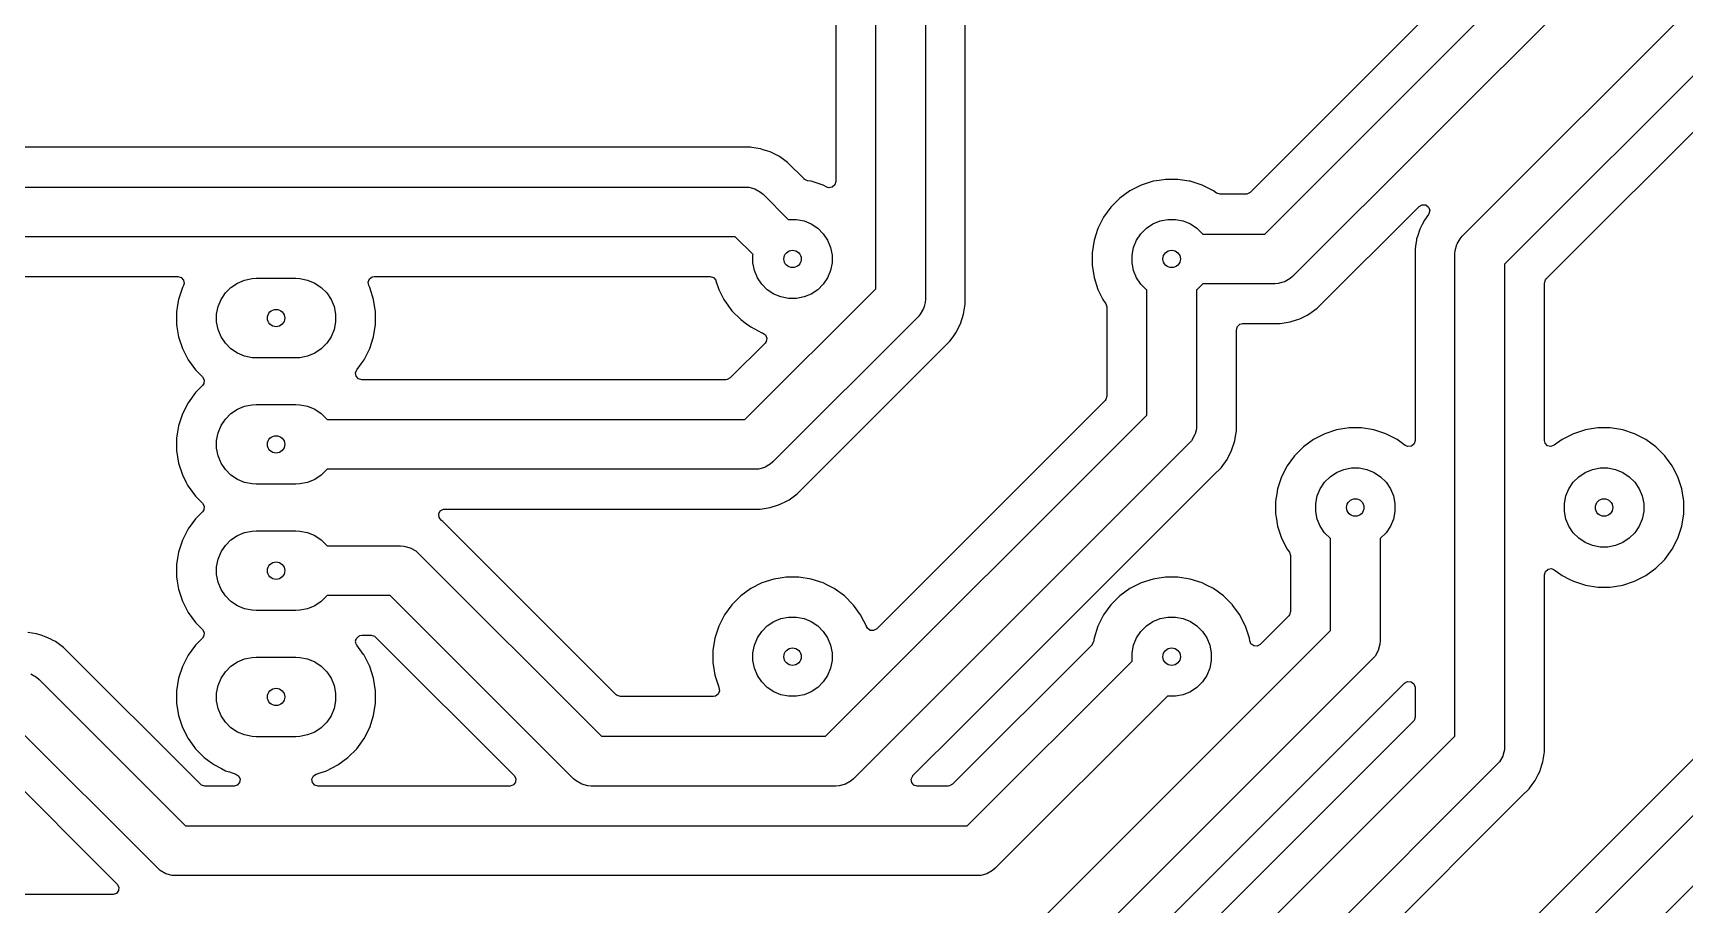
# Model space of a CAD drawing. Extents: x 20 to 124, y -124 to -20.
# Drawn here: x 69.93 to 103.13, y -99.24 to -81.71 of the extents above; entities that cross this region are included whole.
import ezdxf

# ---------------------------------------------------------------- set-up
doc = ezdxf.new("R2010")
doc.units = 0
doc.layers.add('BLACK', color=7, linetype='CONTINUOUS')
doc.layers.add('WHITE', color=7, linetype='CONTINUOUS')

msp = doc.modelspace()

# ---------------------------------------------------------------- linework, layer by layer
at = {"layer": 'BLACK', "linetype": 'CONTINUOUS'}
for p, q in [((94.680094, -85.75), (104.250847, -76.179247)), ((86.8607, -86.850793), (86.8607, -76.75)), ((87.8607, -76.75), (87.8607, -87.0579)), ((104.811506, -77.0328), (95.240753, -86.603553)), ((88.6612, -87.160252), (88.6612, -77.6745)), ((98.647847, -85.795047), (106.086447, -78.356447)), ((106.478318, -79.378787), (99.5014, -86.355706)), ((86.0602, -80.805243), (86.0602, -84.694756)), ((98.535833, -80.762181), (94.384834, -84.913181)), ((100.338214, -86.65097), (105.237875, -81.751308)), ((84.345952, -84.0031), (65.728752, -84.0031)), ((84.373595, -84.007478), (84.345952, -84.0031)), ((84.548135, -84.035122), (84.373595, -84.007478)), ((84.621603, -84.058994), (84.548135, -84.035122)), ((84.645476, -84.066751), (84.621603, -84.058994)), ((84.696115, -84.083204), (84.645476, -84.066751)), ((84.742823, -84.098381), (84.696115, -84.083204)), ((84.834012, -84.144845), (84.742823, -84.098381)), ((84.834014, -84.144846), (84.834012, -84.144845)), ((84.925211, -84.191313), (84.834014, -84.144846)), ((85.090819, -84.311634), (84.925211, -84.191313)), ((85.090821, -84.311636), (85.090819, -84.311634)), ((85.421408, -84.642223), (85.090821, -84.311636)), ((85.426555, -84.647085), (85.421408, -84.642223)), ((85.489689, -84.677015), (85.426555, -84.647085)), ((92.684038, -84.6495), (92.559626, -84.669205)), ((92.935962, -84.6495), (92.684038, -84.6495)), ((93.159808, -84.684954), (92.935962, -84.6495)), ((65.6264, -84.8036), (84.2436, -84.8036)), ((84.2436, -84.8036), (84.308848, -84.807877)), ((84.308848, -84.807877), (84.308863, -84.807877)), ((84.308863, -84.807877), (84.434942, -84.84166)), ((84.434942, -84.84166), (84.547981, -84.906923)), ((84.547981, -84.906923), (84.547996, -84.906938)), ((84.547996, -84.906938), (84.597153, -84.950047)), ((84.597153, -84.950047), (85.102721, -85.455615)), ((85.564783, -84.688909), (85.489689, -84.677015)), ((85.684582, -84.727834), (85.564783, -84.688909)), ((85.804379, -84.766759), (85.684582, -84.727834)), ((85.80438, -84.766759), (85.804379, -84.766759)), ((85.804381, -84.76676), (85.80438, -84.766759)), ((85.879905, -84.805241), (85.804381, -84.76676)), ((85.918553, -84.817494), (85.879905, -84.805241)), ((85.987711, -84.80755), (85.918553, -84.817494)), ((86.040515, -84.761795), (85.987711, -84.80755)), ((86.0602, -84.694756), (86.040515, -84.761795)), ((91.971151, -84.881132), (91.76735, -85.029201)), ((92.195616, -84.76676), (91.971151, -84.881132)), ((92.435214, -84.68891), (92.195616, -84.76676)), ((92.559626, -84.669205), (92.435214, -84.68891)), ((93.184785, -84.68891), (93.159808, -84.684954)), ((93.424383, -84.76676), (93.184785, -84.68891)), ((93.648845, -84.88113), (93.424383, -84.76676)), ((93.710362, -84.925824), (93.648845, -84.88113)), ((93.716199, -84.929815), (93.710362, -84.925824)), ((93.783238, -84.9495), (93.716199, -84.929815)), ((94.297153, -84.9495), (93.783238, -84.9495)), ((94.323511, -84.946666), (94.297153, -84.9495)), ((94.384834, -84.913181), (94.323511, -84.946666)), ((91.589201, -85.20735), (91.441132, -85.411151)), ((91.589205, -85.207345), (91.589201, -85.20735)), ((91.767345, -85.029205), (91.589205, -85.207345)), ((91.76735, -85.029201), (91.767345, -85.029205)), ((95.734419, -87.241966), (97.783881, -85.192503)), ((97.783881, -85.192503), (97.845202, -85.15902)), ((97.845202, -85.15902), (97.914894, -85.164004)), ((97.914894, -85.164004), (97.970827, -85.205876)), ((97.970827, -85.205876), (97.995244, -85.27134)), ((97.995244, -85.27134), (97.980392, -85.339613)), ((85.102721, -85.455615), (85.111586, -85.453852)), ((85.111586, -85.453852), (85.268414, -85.453852)), ((85.268414, -85.453852), (85.422228, -85.484448)), ((85.422228, -85.484448), (85.567117, -85.544463)), ((85.567117, -85.544463), (85.697515, -85.631592)), ((85.697515, -85.631592), (85.808408, -85.742485)), ((91.32676, -85.635616), (91.24891, -85.875214)), ((91.441132, -85.411151), (91.32676, -85.635616)), ((92.191592, -85.742485), (92.302485, -85.631592)), ((92.302485, -85.631592), (92.432883, -85.544463)), ((92.432883, -85.544463), (92.577772, -85.484448)), ((92.577772, -85.484448), (92.731586, -85.453852)), ((92.731586, -85.453852), (92.888414, -85.453852)), ((92.888414, -85.453852), (93.042228, -85.484448)), ((93.042228, -85.484448), (93.187117, -85.544463)), ((93.187117, -85.544463), (93.317515, -85.631592)), ((93.317515, -85.631592), (93.428408, -85.742485)), ((97.794672, -85.65402), (97.748093, -85.797376)), ((97.795733, -85.650255), (97.794672, -85.65402)), ((97.842645, -85.558184), (97.795733, -85.650255)), ((97.842646, -85.558185), (97.842645, -85.558184)), ((97.889115, -85.466985), (97.842646, -85.558185)), ((97.971878, -85.353071), (97.889115, -85.466985)), ((97.980392, -85.339613), (97.971878, -85.353071)), ((84.036494, -85.8036), (65.833506, -85.8036)), ((84.395615, -86.162721), (84.036494, -85.8036)), ((85.808408, -85.742485), (85.895537, -85.872883)), ((85.895537, -85.872883), (85.955552, -86.017772)), ((91.24891, -85.875214), (91.2095, -86.124038)), ((92.044448, -86.017772), (92.104463, -85.872883)), ((92.104463, -85.872883), (92.191592, -85.742485)), ((93.428408, -85.742485), (93.433429, -85.75)), ((93.433429, -85.75), (94.680094, -85.75)), ((97.716839, -85.945614), (97.7009, -86.046248)), ((97.727989, -85.875215), (97.716839, -85.945614)), ((97.732923, -85.844065), (97.727989, -85.875215)), ((97.748093, -85.797376), (97.732923, -85.844065)), ((98.505677, -86.083337), (98.53946, -85.957258)), ((98.53946, -85.957258), (98.547665, -85.943047)), ((98.547665, -85.943047), (98.604723, -85.844219)), ((98.604723, -85.844219), (98.604738, -85.844203)), ((98.604738, -85.844203), (98.647847, -85.795047)), ((84.393852, -86.171586), (84.395615, -86.162721)), ((84.393852, -86.328414), (84.393852, -86.171586)), ((85.955552, -86.017772), (85.986148, -86.171586)), ((85.986148, -86.171586), (85.986148, -86.328414)), ((91.2095, -86.124038), (91.2095, -86.375961)), ((92.013852, -86.171586), (92.044448, -86.017772)), ((92.013852, -86.328414), (92.013852, -86.171586)), ((97.7009, -86.046248), (97.7009, -89.900813)), ((98.5014, -86.1486), (98.505677, -86.083352)), ((98.5014, -95.851494), (98.5014, -86.1486)), ((98.505677, -86.083352), (98.505677, -86.083337)), ((69.304237, -86.6041), (72.837279, -86.6041)), ((72.837279, -86.6041), (72.904318, -86.623785)), ((72.904318, -86.623785), (72.950073, -86.676589)), ((74.177772, -86.674448), (74.331586, -86.643852)), ((74.331586, -86.643852), (74.41, -86.64)), ((74.41, -86.64), (75.21, -86.64)), ((75.21, -86.64), (75.288414, -86.643852)), ((75.288414, -86.643852), (75.442228, -86.674448)), ((76.65934, -86.715724), (76.685617, -86.650984)), ((76.685617, -86.650984), (76.742724, -86.610728)), ((76.742724, -86.610728), (76.782721, -86.6041)), ((76.782721, -86.6041), (83.532098, -86.6041)), ((83.532098, -86.6041), (83.599137, -86.623785)), ((83.599137, -86.623785), (83.644892, -86.676589)), ((84.424448, -86.482228), (84.393852, -86.328414)), ((84.484463, -86.627117), (84.424448, -86.482228)), ((84.571592, -86.757515), (84.484463, -86.627117)), ((85.895537, -86.627117), (85.808408, -86.757515)), ((85.955552, -86.482228), (85.895537, -86.627117)), ((85.986148, -86.328414), (85.955552, -86.482228)), ((91.2095, -86.375961), (91.24891, -86.624785)), ((91.24891, -86.624785), (91.32676, -86.864383)), ((92.044448, -86.482228), (92.013852, -86.328414)), ((92.104463, -86.627117), (92.044448, -86.482228)), ((92.191592, -86.757515), (92.104463, -86.627117)), ((95.191581, -86.646677), (95.091693, -86.704347)), ((95.191596, -86.646661), (95.191581, -86.646677)), ((95.240753, -86.603553), (95.191596, -86.646661)), ((99.5014, -86.355706), (99.5014, -96.0586)), ((100.321585, -86.671607), (100.338214, -86.65097)), ((72.926761, -86.825613), (72.84891, -87.065214)), ((72.947764, -86.784394), (72.926761, -86.825613)), ((72.960017, -86.745747), (72.947764, -86.784394)), ((72.950073, -86.676589), (72.960017, -86.745747)), ((73.704463, -87.062883), (73.791592, -86.932485)), ((73.791592, -86.932485), (73.902485, -86.821592)), ((73.902485, -86.821592), (74.032883, -86.734463)), ((74.032883, -86.734463), (74.177772, -86.674448)), ((75.442228, -86.674448), (75.587117, -86.734463)), ((75.587117, -86.734463), (75.717515, -86.821592)), ((75.717515, -86.821592), (75.828408, -86.932485)), ((75.828408, -86.932485), (75.915537, -87.062883)), ((76.672236, -86.784394), (76.65934, -86.715724)), ((76.693238, -86.825613), (76.672236, -86.784394)), ((76.693239, -86.825618), (76.693238, -86.825613)), ((76.693241, -86.825621), (76.693239, -86.825618)), ((76.77109, -87.065215), (76.693241, -86.825621)), ((83.644892, -86.676589), (83.650028, -86.689779)), ((83.650028, -86.689779), (83.706759, -86.864379)), ((83.706759, -86.864379), (83.809089, -87.065214)), ((84.231494, -89.48), (86.8607, -86.850793)), ((84.682485, -86.868408), (84.571592, -86.757515)), ((84.812883, -86.955537), (84.682485, -86.868408)), ((84.957772, -87.015552), (84.812883, -86.955537)), ((85.567117, -86.955537), (85.422228, -87.015552)), ((85.697515, -86.868408), (85.567117, -86.955537)), ((85.808408, -86.757515), (85.697515, -86.868408)), ((91.32676, -86.864383), (91.429089, -87.065214)), ((92.302485, -86.868408), (92.191592, -86.757515)), ((92.3099, -86.873362), (92.302485, -86.868408)), ((92.3099, -89.395293), (92.3099, -86.873362)), ((93.317515, -86.868408), (93.3099, -86.873496)), ((93.3099, -86.873496), (93.3099, -89.6024)), ((93.428408, -86.757515), (93.317515, -86.868408)), ((93.433429, -86.75), (93.428408, -86.757515)), ((94.8872, -86.75), (93.433429, -86.75)), ((94.952448, -86.745723), (94.8872, -86.75)), ((94.952463, -86.745723), (94.952448, -86.745723)), ((95.078542, -86.71194), (94.952463, -86.745723)), ((95.091693, -86.704347), (95.078542, -86.71194)), ((100.3019, -86.738646), (100.321585, -86.671607)), ((100.3019, -89.898779), (100.3019, -86.738646)), ((72.830285, -87.18281), (72.8095, -87.314038)), ((72.8095, -87.314038), (72.8095, -87.565962)), ((72.84891, -87.065214), (72.830285, -87.18281)), ((73.613852, -87.361586), (73.644448, -87.207772)), ((73.644448, -87.207772), (73.704463, -87.062883)), ((75.915537, -87.062883), (75.975552, -87.207772)), ((75.975552, -87.207772), (76.006148, -87.361586)), ((76.8105, -87.314038), (76.77109, -87.065215)), ((76.8105, -87.565962), (76.8105, -87.314038)), ((83.809089, -87.065214), (83.821132, -87.088848)), ((83.821132, -87.088848), (83.969201, -87.292649)), ((83.969201, -87.292649), (83.969205, -87.292654)), ((83.969205, -87.292654), (84.147343, -87.470792)), ((85.111586, -87.046148), (84.957772, -87.015552)), ((85.268414, -87.046148), (85.111586, -87.046148)), ((85.422228, -87.015552), (85.268414, -87.046148)), ((87.82264, -87.249242), (87.757377, -87.362281)), ((87.833752, -87.207772), (87.82264, -87.249242)), ((87.856423, -87.123163), (87.833752, -87.207772)), ((87.8607, -87.0579), (87.856423, -87.123147)), ((87.856423, -87.123147), (87.856423, -87.123163)), ((88.629177, -87.362434), (88.6612, -87.160252)), ((91.429089, -87.065214), (91.44113, -87.088845)), ((91.44113, -87.088845), (91.485718, -87.150215)), ((91.485718, -87.150215), (91.509198, -87.21602)), ((91.509198, -87.21602), (91.5094, -87.2231)), ((91.5094, -87.2231), (91.5094, -89.012352)), ((95.568811, -87.362287), (95.734419, -87.241966)), ((72.8095, -87.565962), (72.81788, -87.61887)), ((72.81788, -87.61887), (72.84891, -87.814785)), ((73.613852, -87.518414), (73.613852, -87.361586)), ((73.644448, -87.672228), (73.613852, -87.518414)), ((76.006148, -87.518414), (75.975552, -87.672228)), ((76.006148, -87.361586), (76.006148, -87.518414)), ((76.77109, -87.814785), (76.8105, -87.565962)), ((84.147343, -87.470792), (84.14735, -87.470798)), ((84.14735, -87.470798), (84.266162, -87.557119)), ((84.266162, -87.557119), (84.351155, -87.61887)), ((84.351155, -87.61887), (84.49789, -87.693635)), ((87.714253, -87.411454), (84.792153, -90.333553)), ((87.757371, -87.362287), (87.714253, -87.411454)), ((87.757377, -87.362281), (87.757371, -87.362287)), ((88.472987, -87.73951), (88.56592, -87.557119)), ((88.56592, -87.557119), (88.629177, -87.362434)), ((94.1104, -87.6745), (94.130085, -87.607461)), ((94.130085, -87.607461), (94.182889, -87.561706)), ((94.182889, -87.561706), (94.2344, -87.5505)), ((94.2344, -87.5505), (94.989551, -87.5505)), ((94.989551, -87.5505), (94.989552, -87.5505)), ((94.989552, -87.5505), (95.191735, -87.518477)), ((95.191735, -87.518477), (95.33849, -87.470793)), ((95.33849, -87.470793), (95.386419, -87.45522)), ((95.386419, -87.45522), (95.533497, -87.38028)), ((95.533497, -87.38028), (95.568811, -87.362287)), ((72.84891, -87.814785), (72.92676, -88.054383)), ((73.704463, -87.817117), (73.644448, -87.672228)), ((73.791592, -87.947515), (73.704463, -87.817117)), ((73.902485, -88.058408), (73.791592, -87.947515)), ((75.828408, -87.947515), (75.717515, -88.058408)), ((75.915537, -87.817117), (75.828408, -87.947515)), ((75.975552, -87.672228), (75.915537, -87.817117)), ((76.693241, -88.054379), (76.77109, -87.814785)), ((84.63674, -87.942673), (83.936234, -88.643181)), ((84.49789, -87.693635), (84.57562, -87.733241)), ((84.57562, -87.733241), (84.575626, -87.733243)), ((84.575626, -87.733243), (84.587376, -87.737061)), ((84.587376, -87.737061), (84.645052, -87.776498)), ((84.660337, -87.909703), (84.63674, -87.942673)), ((84.645052, -87.776498), (84.672251, -87.840856)), ((84.672251, -87.840856), (84.660337, -87.909703)), ((85.285819, -90.971966), (88.352666, -87.905119)), ((88.352666, -87.905119), (88.418297, -87.814785)), ((88.418297, -87.814785), (88.472987, -87.73951)), ((94.1104, -89.704752), (94.1104, -87.6745)), ((72.92676, -88.054383), (73.041132, -88.278848)), ((73.041132, -88.278848), (73.189201, -88.482649)), ((74.032883, -88.145537), (73.902485, -88.058408)), ((74.177772, -88.205552), (74.032883, -88.145537)), ((74.331586, -88.236148), (74.177772, -88.205552)), ((74.41, -88.24), (74.331586, -88.236148)), ((75.21, -88.24), (74.41, -88.24)), ((75.288414, -88.236148), (75.21, -88.24)), ((75.442228, -88.205552), (75.288414, -88.236148)), ((75.587117, -88.145537), (75.442228, -88.205552)), ((75.717515, -88.058408), (75.587117, -88.145537)), ((76.519103, -88.361106), (76.57887, -88.278845)), ((76.57887, -88.278845), (76.693241, -88.054379)), ((73.189201, -88.482649), (73.189205, -88.482654)), ((73.189205, -88.482654), (73.32887, -88.622319)), ((73.32887, -88.622319), (73.362355, -88.683642)), ((76.408404, -88.537853), (76.430824, -88.482615)), ((76.418348, -88.607011), (76.408404, -88.537853)), ((76.464103, -88.659815), (76.418348, -88.607011)), ((76.430824, -88.482615), (76.519103, -88.361106)), ((83.936234, -88.643181), (83.874911, -88.676666)), ((73.189205, -88.937346), (73.041132, -89.141151)), ((73.32887, -88.797681), (73.189205, -88.937346)), ((73.357371, -88.753334), (73.32887, -88.797681)), ((73.362355, -88.683642), (73.357371, -88.753334)), ((76.531142, -88.6795), (76.464103, -88.659815)), ((83.848553, -88.6795), (76.531142, -88.6795)), ((83.874911, -88.676666), (83.848553, -88.6795)), ((73.041132, -89.141151), (72.92676, -89.365616)), ((73.902485, -89.361592), (74.032883, -89.274463)), ((74.032883, -89.274463), (74.177772, -89.214448)), ((74.177772, -89.214448), (74.331586, -89.183852)), ((74.331586, -89.183852), (74.41, -89.18)), ((74.41, -89.18), (75.21, -89.18)), ((75.21, -89.18), (75.288414, -89.183852)), ((75.288414, -89.183852), (75.442228, -89.214448)), ((75.442228, -89.214448), (75.587117, -89.274463)), ((75.587117, -89.274463), (75.717515, -89.361592)), ((91.473081, -89.100033), (86.881128, -93.691985)), ((91.489715, -89.079391), (91.473081, -89.100033)), ((91.5094, -89.012352), (91.489715, -89.079391)), ((72.84891, -89.605214), (72.829158, -89.729921)), ((72.92676, -89.365616), (72.84891, -89.605214)), ((73.644448, -89.747772), (73.704463, -89.602883)), ((73.704463, -89.602883), (73.791592, -89.472485)), ((73.791592, -89.472485), (73.902485, -89.361592)), ((75.717515, -89.361592), (75.828408, -89.472485)), ((75.828408, -89.472485), (75.833429, -89.48)), ((75.833429, -89.48), (84.231494, -89.48)), ((85.853494, -95.8517), (92.3099, -89.395293)), ((93.3099, -89.6024), (93.305623, -89.667647)), ((72.829158, -89.729921), (72.8095, -89.854038)), ((72.8095, -89.854038), (72.8095, -90.105962)), ((73.613852, -89.901586), (73.644448, -89.747772)), ((73.613852, -90.058414), (73.613852, -89.901586)), ((93.163454, -89.955953), (86.414153, -96.705253)), ((93.206569, -89.906788), (93.163454, -89.955953)), ((93.206577, -89.906781), (93.206569, -89.906788)), ((93.27184, -89.793742), (93.206577, -89.906781)), ((93.27907, -89.76676), (93.27184, -89.793742)), ((93.305623, -89.667663), (93.27907, -89.76676)), ((93.305623, -89.667647), (93.305623, -89.667663)), ((94.015122, -90.101615), (94.078376, -89.906937)), ((94.078375, -89.906937), (94.078377, -89.906934)), ((94.078376, -89.906937), (94.078375, -89.906937)), ((94.078377, -89.906934), (94.081269, -89.888672)), ((94.081269, -89.888672), (94.083015, -89.877651)), ((94.083015, -89.877646), (94.086755, -89.854038)), ((94.083015, -89.877651), (94.083015, -89.877646)), ((94.086755, -89.854038), (94.1104, -89.704752)), ((95.661151, -89.881132), (95.45735, -90.029201)), ((95.885616, -89.76676), (95.661151, -89.881132)), ((96.125214, -89.68891), (95.885616, -89.76676)), ((96.249626, -89.669205), (96.125214, -89.68891)), ((96.374038, -89.6495), (96.249626, -89.669205)), ((96.625962, -89.6495), (96.374038, -89.6495)), ((96.874779, -89.688909), (96.625962, -89.6495)), ((96.874785, -89.68891), (96.874779, -89.688909)), ((97.114383, -89.76676), (96.874785, -89.68891)), ((97.338849, -89.881132), (97.114383, -89.76676)), ((97.504015, -90.001131), (97.338849, -89.881132)), ((97.681215, -89.967852), (97.628411, -90.013607)), ((97.7009, -89.900813), (97.681215, -89.967852)), ((100.31623, -89.956645), (100.3019, -89.898779)), ((100.364925, -90.006751), (100.31623, -89.956645)), ((100.661151, -89.881132), (100.498785, -89.999097)), ((100.885616, -89.76676), (100.661151, -89.881132)), ((101.125214, -89.68891), (100.885616, -89.76676)), ((101.249626, -89.669205), (101.125214, -89.68891)), ((101.374038, -89.6495), (101.249626, -89.669205)), ((101.625962, -89.6495), (101.374038, -89.6495)), ((101.874779, -89.688909), (101.625962, -89.6495)), ((101.874785, -89.68891), (101.874779, -89.688909)), ((102.114383, -89.76676), (101.874785, -89.68891)), ((102.229665, -89.8255), (102.114383, -89.76676)), ((102.338845, -89.88113), (102.229665, -89.8255)), ((102.338847, -89.881131), (102.338845, -89.88113)), ((102.338848, -89.881132), (102.338847, -89.881131)), ((102.542649, -90.029201), (102.338848, -89.881132)), ((72.8095, -90.105962), (72.829199, -90.230338)), ((72.829199, -90.230338), (72.84891, -90.354785)), ((73.644448, -90.212228), (73.613852, -90.058414)), ((73.704463, -90.357117), (73.644448, -90.212228)), ((93.801871, -90.449613), (93.922186, -90.284011)), ((93.922186, -90.284011), (93.935413, -90.258054)), ((93.935413, -90.258054), (94.015121, -90.101618)), ((94.015121, -90.101618), (94.015122, -90.101615)), ((95.279201, -90.20735), (95.131132, -90.411151)), ((95.279205, -90.207345), (95.279201, -90.20735)), ((95.457345, -90.029205), (95.279205, -90.207345)), ((95.45735, -90.029201), (95.457345, -90.029205)), ((97.559253, -90.023551), (97.504015, -90.001131)), ((97.628411, -90.013607), (97.559253, -90.023551)), ((109.622181, -89.978633), (98.95859, -100.642223)), ((99.277278, -101.455615), (110.459, -90.273893)), ((100.432979, -90.022577), (100.364925, -90.006751)), ((100.498785, -89.999097), (100.432979, -90.022577)), ((102.542654, -90.029205), (102.542649, -90.029201)), ((102.720794, -90.207345), (102.542654, -90.029205)), ((102.720798, -90.20735), (102.720794, -90.207345)), ((102.757636, -90.258054), (102.720798, -90.20735)), ((102.86887, -90.411155), (102.757636, -90.258054)), ((72.84891, -90.354785), (72.92676, -90.594383)), ((72.92676, -90.594383), (73.005413, -90.748747)), ((73.791592, -90.487515), (73.704463, -90.357117)), ((73.902485, -90.598408), (73.791592, -90.487515)), ((74.032883, -90.685537), (73.902485, -90.598408)), ((75.717515, -90.598408), (75.587117, -90.685537)), ((75.828408, -90.487515), (75.717515, -90.598408)), ((75.833429, -90.48), (75.828408, -90.487515)), ((84.4386, -90.48), (75.833429, -90.48)), ((84.503848, -90.475723), (84.4386, -90.48)), ((84.503863, -90.475723), (84.503848, -90.475723)), ((84.629942, -90.44194), (84.503863, -90.475723)), ((84.639158, -90.436619), (84.629942, -90.44194)), ((84.742981, -90.376677), (84.639158, -90.436619)), ((84.742996, -90.376661), (84.742981, -90.376677)), ((84.792153, -90.333553), (84.742996, -90.376661)), ((88.577106, -95.674379), (93.65005, -90.601432)), ((93.65005, -90.601432), (93.650057, -90.601427)), ((93.650057, -90.601427), (93.657117, -90.594367)), ((93.657117, -90.594367), (93.657119, -90.594366)), ((93.657119, -90.594366), (93.801866, -90.449619)), ((93.801866, -90.449619), (93.801868, -90.449615)), ((93.801868, -90.449615), (93.801871, -90.449613)), ((95.01676, -90.635616), (94.93891, -90.875214)), ((95.131132, -90.411151), (95.01676, -90.635616)), ((95.881592, -90.742485), (95.992485, -90.631592)), ((95.992485, -90.631592), (96.122883, -90.544463)), ((96.122883, -90.544463), (96.267772, -90.484448)), ((96.267772, -90.484448), (96.421586, -90.453852)), ((96.421586, -90.453852), (96.578414, -90.453852)), ((96.578414, -90.453852), (96.732228, -90.484448)), ((96.732228, -90.484448), (96.877117, -90.544463)), ((96.877117, -90.544463), (97.007515, -90.631592)), ((97.007515, -90.631592), (97.118408, -90.742485)), ((100.881592, -90.742485), (100.992485, -90.631592)), ((100.992485, -90.631592), (101.122883, -90.544463)), ((101.122883, -90.544463), (101.267772, -90.484448)), ((101.267772, -90.484448), (101.421586, -90.453852)), ((101.421586, -90.453852), (101.578414, -90.453852)), ((101.578414, -90.453852), (101.732228, -90.484448)), ((101.732228, -90.484448), (101.877117, -90.544463)), ((101.877117, -90.544463), (102.007515, -90.631592)), ((102.007515, -90.631592), (102.118408, -90.742485)), ((102.888465, -90.449613), (102.86887, -90.411155)), ((102.983239, -90.635616), (102.888465, -90.449613)), ((102.983239, -90.635618), (102.983239, -90.635616)), ((102.983241, -90.635621), (102.983239, -90.635618)), ((103.06109, -90.875215), (102.983241, -90.635621)), ((73.005413, -90.748747), (73.031646, -90.800232)), ((73.031646, -90.800232), (73.041132, -90.818848)), ((73.041132, -90.818848), (73.189201, -91.022649)), ((74.177772, -90.745552), (74.032883, -90.685537)), ((74.331586, -90.776148), (74.177772, -90.745552)), ((74.41, -90.78), (74.331586, -90.776148)), ((75.21, -90.78), (74.41, -90.78)), ((75.288414, -90.776148), (75.21, -90.78)), ((75.442228, -90.745552), (75.288414, -90.776148)), ((75.587117, -90.685537), (75.442228, -90.745552)), ((94.93891, -90.875214), (94.923586, -90.971966)), ((95.734448, -91.017772), (95.794463, -90.872883)), ((95.794463, -90.872883), (95.881592, -90.742485)), ((97.118408, -90.742485), (97.205537, -90.872883)), ((97.205537, -90.872883), (97.265552, -91.017772)), ((111.312553, -90.834554), (99.984384, -102.162721)), ((100.734448, -91.017772), (100.794463, -90.872883)), ((100.794463, -90.872883), (100.881592, -90.742485)), ((102.118408, -90.742485), (102.205537, -90.872883)), ((102.205537, -90.872883), (102.265552, -91.017772)), ((103.1005, -91.124038), (103.06109, -90.875215)), ((73.189201, -91.022649), (73.189205, -91.022654)), ((73.189205, -91.022654), (73.32887, -91.162319)), ((73.32887, -91.162319), (73.362355, -91.223642)), ((73.357371, -91.293334), (73.32887, -91.337681)), ((73.362355, -91.223642), (73.357371, -91.293334)), ((78.110926, -91.31808), (78.171764, -91.283723)), ((78.171764, -91.283723), (78.19985, -91.2805)), ((78.19985, -91.2805), (84.540951, -91.2805)), ((84.540951, -91.2805), (84.540952, -91.2805)), ((84.540952, -91.2805), (84.743135, -91.248477)), ((84.743135, -91.248477), (84.88989, -91.200793)), ((84.88989, -91.200793), (84.937819, -91.18522)), ((84.937819, -91.18522), (85.051717, -91.127186)), ((85.051717, -91.127186), (85.120211, -91.092287)), ((85.120211, -91.092287), (85.285819, -90.971966)), ((94.923586, -90.971966), (94.8995, -91.124038)), ((94.8995, -91.124038), (94.8995, -91.375962)), ((95.703852, -91.171586), (95.734448, -91.017772)), ((95.703852, -91.328414), (95.703852, -91.171586)), ((97.265552, -91.017772), (97.296148, -91.171586)), ((97.296148, -91.171586), (97.296148, -91.328414)), ((100.703852, -91.171586), (100.734448, -91.017772)), ((100.703852, -91.328414), (100.703852, -91.171586)), ((102.265552, -91.017772), (102.296148, -91.171586)), ((102.296148, -91.171586), (102.296148, -91.328414)), ((103.1005, -91.375962), (103.1005, -91.124038)), ((73.189201, -91.47735), (73.041132, -91.681151)), ((73.189205, -91.477345), (73.189201, -91.47735)), ((73.32887, -91.337681), (73.189205, -91.477345)), ((78.07832, -91.379875), (78.110926, -91.31808)), ((78.084299, -91.449488), (78.07832, -91.379875)), ((78.126965, -91.504818), (78.084299, -91.449488)), ((78.158915, -91.528031), (78.126965, -91.504818)), ((78.158921, -91.528036), (78.158915, -91.528031)), ((81.645766, -95.014881), (78.158921, -91.528036)), ((94.8995, -91.375962), (94.916201, -91.481408)), ((94.916201, -91.481408), (94.93891, -91.624785)), ((94.93891, -91.624785), (95.01676, -91.864383)), ((95.734448, -91.482228), (95.703852, -91.328414)), ((95.794463, -91.627117), (95.734448, -91.482228)), ((95.881592, -91.757515), (95.794463, -91.627117)), ((97.205537, -91.627117), (97.118408, -91.757515)), ((97.265552, -91.482228), (97.205537, -91.627117)), ((97.296148, -91.328414), (97.265552, -91.482228)), ((100.734448, -91.482228), (100.703852, -91.328414)), ((100.794463, -91.627117), (100.734448, -91.482228)), ((100.881592, -91.757515), (100.794463, -91.627117)), ((102.205537, -91.627117), (102.118408, -91.757515)), ((102.265552, -91.482228), (102.205537, -91.627117)), ((102.296148, -91.328414), (102.265552, -91.482228)), ((102.983241, -91.864379), (103.06109, -91.624785)), ((103.06109, -91.624785), (103.1005, -91.375962)), ((72.92676, -91.905616), (72.84891, -92.145214)), ((73.041132, -91.681151), (72.92676, -91.905616)), ((73.791592, -92.012485), (73.902485, -91.901592)), ((73.902485, -91.901592), (74.032883, -91.814463)), ((74.032883, -91.814463), (74.177772, -91.754448)), ((74.177772, -91.754448), (74.331586, -91.723852)), ((74.331586, -91.723852), (74.41, -91.72)), ((74.41, -91.72), (75.21, -91.72)), ((75.21, -91.72), (75.288414, -91.723852)), ((75.288414, -91.723852), (75.442228, -91.754448)), ((75.442228, -91.754448), (75.587117, -91.814463)), ((75.587117, -91.814463), (75.717515, -91.901592)), ((75.717515, -91.901592), (75.828408, -92.012485)), ((95.01676, -91.864383), (95.13113, -92.088846)), ((95.992485, -91.868408), (95.881592, -91.757515)), ((96, -91.873429), (95.992485, -91.868408)), ((96, -93.725694), (96, -91.873429)), ((97.007515, -91.868408), (97, -91.873429)), ((97, -91.873429), (97, -93.9328)), ((97.118408, -91.757515), (97.007515, -91.868408)), ((100.992485, -91.868408), (100.881592, -91.757515)), ((101.122883, -91.955537), (100.992485, -91.868408)), ((101.267772, -92.015552), (101.122883, -91.955537)), ((101.877117, -91.955537), (101.732228, -92.015552)), ((102.007515, -91.868408), (101.877117, -91.955537)), ((102.118408, -91.757515), (102.007515, -91.868408)), ((102.86887, -92.088845), (102.983241, -91.864379)), ((72.829198, -92.269668), (72.8095, -92.394038)), ((72.84891, -92.145214), (72.829198, -92.269668)), ((73.613852, -92.441586), (73.644448, -92.287772)), ((73.644448, -92.287772), (73.704463, -92.142883)), ((73.704463, -92.142883), (73.791592, -92.012485)), ((75.828408, -92.012485), (75.833429, -92.02)), ((75.833429, -92.02), (77.3117, -92.02)), ((77.3117, -92.02), (77.376948, -92.024277)), ((77.376948, -92.024277), (77.376963, -92.024277)), ((77.376963, -92.024277), (77.503042, -92.05806)), ((77.503042, -92.05806), (77.616081, -92.123323)), ((77.616081, -92.123323), (77.616096, -92.123338)), ((77.616096, -92.123338), (77.665253, -92.166447)), ((77.665253, -92.166447), (81.350506, -95.8517)), ((95.13113, -92.088846), (95.151193, -92.116459)), ((95.151193, -92.116459), (95.175817, -92.150352)), ((95.175817, -92.150352), (95.199298, -92.216156)), ((95.199298, -92.216156), (95.1995, -92.223237)), ((95.1995, -92.223237), (95.1995, -93.342753)), ((101.421586, -92.046148), (101.267772, -92.015552)), ((101.578414, -92.046148), (101.421586, -92.046148)), ((101.732228, -92.015552), (101.578414, -92.046148)), ((102.542656, -92.470793), (102.720793, -92.292656)), ((102.720793, -92.292655), (102.720798, -92.292651)), ((102.720793, -92.292656), (102.720793, -92.292655)), ((102.720798, -92.292649), (102.86887, -92.088845)), ((102.720798, -92.292651), (102.720798, -92.292649)), ((72.8095, -92.394038), (72.8095, -92.645962)), ((73.613852, -92.598414), (73.613852, -92.441586)), ((73.644448, -92.752228), (73.613852, -92.598414)), ((100.3019, -92.60122), (100.321585, -92.534181)), ((100.3019, -96.160952), (100.3019, -92.60122)), ((100.321585, -92.534181), (100.374389, -92.488426)), ((100.374389, -92.488426), (100.443547, -92.478482)), ((100.443547, -92.478482), (100.498785, -92.500902)), ((100.498785, -92.500902), (100.582475, -92.561706)), ((100.582475, -92.561706), (100.661155, -92.61887)), ((100.661155, -92.61887), (100.798616, -92.68891)), ((102.114379, -92.733241), (102.338845, -92.61887)), ((102.338845, -92.61887), (102.542656, -92.470793)), ((72.8095, -92.645962), (72.823324, -92.733241)), ((72.823324, -92.733241), (72.84891, -92.894785)), ((72.84891, -92.894785), (72.92676, -93.134383)), ((73.704463, -92.897117), (73.644448, -92.752228)), ((73.791592, -93.027515), (73.704463, -92.897117)), ((84.351151, -92.881132), (84.14735, -93.029201)), ((84.575616, -92.76676), (84.351151, -92.881132)), ((84.815214, -92.68891), (84.575616, -92.76676)), ((84.939626, -92.669205), (84.815214, -92.68891)), ((85.064038, -92.6495), (84.939626, -92.669205)), ((85.315962, -92.6495), (85.064038, -92.6495)), ((85.564785, -92.68891), (85.315962, -92.6495)), ((85.804383, -92.76676), (85.564785, -92.68891)), ((85.891384, -92.81109), (85.804383, -92.76676)), ((86.028845, -92.88113), (85.891384, -92.81109)), ((86.028847, -92.881131), (86.028845, -92.88113)), ((86.028848, -92.881132), (86.028847, -92.881131)), ((86.232649, -93.029201), (86.028848, -92.881132)), ((91.971151, -92.881132), (91.76735, -93.029201)), ((92.195616, -92.76676), (91.971151, -92.881132)), ((92.435214, -92.68891), (92.195616, -92.76676)), ((92.559626, -92.669205), (92.435214, -92.68891)), ((92.684038, -92.6495), (92.559626, -92.669205)), ((92.935962, -92.6495), (92.684038, -92.6495)), ((93.184785, -92.68891), (92.935962, -92.6495)), ((93.424383, -92.76676), (93.184785, -92.68891)), ((93.511384, -92.81109), (93.424383, -92.76676)), ((93.648845, -92.88113), (93.511384, -92.81109)), ((93.648847, -92.881131), (93.648845, -92.88113)), ((93.648848, -92.881132), (93.648847, -92.881131)), ((93.852649, -93.029201), (93.648848, -92.881132)), ((100.798616, -92.68891), (100.885616, -92.733239)), ((100.885616, -92.733239), (100.885618, -92.733239)), ((100.885618, -92.733239), (100.885621, -92.733241)), ((100.885621, -92.733241), (101.125215, -92.81109)), ((101.125215, -92.81109), (101.374038, -92.8505)), ((101.374038, -92.8505), (101.374039, -92.8505)), ((101.374039, -92.8505), (101.625961, -92.8505)), ((101.625961, -92.8505), (101.625962, -92.8505)), ((101.625962, -92.8505), (101.874785, -92.81109)), ((101.874785, -92.81109), (102.114379, -92.733241)), ((72.92676, -93.134383), (73.041132, -93.358848)), ((73.902485, -93.138408), (73.791592, -93.027515)), ((74.032883, -93.225537), (73.902485, -93.138408)), ((74.177772, -93.285552), (74.032883, -93.225537)), ((74.331586, -93.316148), (74.177772, -93.285552)), ((75.442228, -93.285552), (75.288414, -93.316148)), ((75.587117, -93.225537), (75.442228, -93.285552)), ((75.717515, -93.138408), (75.587117, -93.225537)), ((75.828408, -93.027515), (75.717515, -93.138408)), ((75.833429, -93.02), (75.828408, -93.027515)), ((77.104594, -93.02), (75.833429, -93.02)), ((80.789847, -96.705253), (77.104594, -93.02)), ((83.969201, -93.20735), (83.821132, -93.411151)), ((83.969205, -93.207345), (83.969201, -93.20735)), ((84.147345, -93.029205), (83.969205, -93.207345)), ((84.14735, -93.029201), (84.147345, -93.029205)), ((86.232654, -93.029205), (86.232649, -93.029201)), ((86.410794, -93.207345), (86.232654, -93.029205)), ((86.410798, -93.20735), (86.410794, -93.207345)), ((86.414872, -93.212958), (86.410798, -93.20735)), ((86.55887, -93.411155), (86.414872, -93.212958)), ((91.589201, -93.20735), (91.441132, -93.411151)), ((91.589205, -93.207345), (91.589201, -93.20735)), ((91.767345, -93.029205), (91.589205, -93.207345)), ((91.76735, -93.029201), (91.767345, -93.029205)), ((93.852654, -93.029205), (93.852649, -93.029201)), ((94.030794, -93.207345), (93.852654, -93.029205)), ((94.030798, -93.20735), (94.030794, -93.207345)), ((94.034872, -93.212958), (94.030798, -93.20735)), ((94.17887, -93.411155), (94.034872, -93.212958)), ((73.041132, -93.358848), (73.189201, -93.562649)), ((73.189201, -93.562649), (73.189205, -93.562654)), ((73.189205, -93.562654), (73.32887, -93.702319)), ((74.41, -93.32), (74.331586, -93.316148)), ((75.21, -93.32), (74.41, -93.32)), ((75.288414, -93.316148), (75.21, -93.32)), ((83.821132, -93.411151), (83.70676, -93.635616)), ((84.682485, -93.631592), (84.812883, -93.544463)), ((84.812883, -93.544463), (84.957772, -93.484448)), ((84.957772, -93.484448), (85.111586, -93.453852)), ((85.111586, -93.453852), (85.268414, -93.453852)), ((85.268414, -93.453852), (85.422228, -93.484448)), ((85.422228, -93.484448), (85.567117, -93.544463)), ((85.567117, -93.544463), (85.697515, -93.631592)), ((86.62216, -93.535369), (86.55887, -93.411155)), ((86.673241, -93.63562), (86.62216, -93.535369)), ((91.441132, -93.411151), (91.32676, -93.635618)), ((92.302485, -93.631592), (92.432883, -93.544463)), ((92.432883, -93.544463), (92.577772, -93.484448)), ((92.577772, -93.484448), (92.731586, -93.453852)), ((92.731586, -93.453852), (92.888414, -93.453852)), ((92.888414, -93.453852), (93.042228, -93.484448)), ((93.042228, -93.484448), (93.187117, -93.544463)), ((93.187117, -93.544463), (93.317515, -93.631592)), ((94.24216, -93.535369), (94.17887, -93.411155)), ((94.293239, -93.635616), (94.24216, -93.535369)), ((95.163181, -93.430434), (94.590661, -94.002953)), ((95.179815, -93.409792), (95.163181, -93.430434)), ((95.1995, -93.342753), (95.179815, -93.409792)), ((69.996232, -93.791522), (69.820203, -93.763642)), ((70.080953, -93.819049), (69.996232, -93.791522)), ((70.080963, -93.819053), (70.080953, -93.819049)), ((70.085416, -93.8205), (70.080963, -93.819053)), ((70.190919, -93.85478), (70.085416, -93.8205)), ((70.282114, -93.901246), (70.190919, -93.85478)), ((70.286605, -93.903534), (70.282114, -93.901246)), ((70.286609, -93.903536), (70.286605, -93.903534)), ((70.332371, -93.926853), (70.286609, -93.903536)), ((70.373311, -93.947713), (70.332371, -93.926853)), ((70.538919, -94.068034), (70.373311, -93.947713)), ((73.32887, -93.877681), (73.189205, -94.017345)), ((73.32887, -93.702319), (73.362355, -93.763642)), ((73.357371, -93.833334), (73.32887, -93.877681)), ((73.362355, -93.763642), (73.357371, -93.833334)), ((76.407344, -93.951579), (76.410195, -93.939315)), ((76.415074, -93.973244), (76.407344, -93.951579)), ((76.408404, -93.926853), (76.41796, -93.905927)), ((76.410195, -93.939315), (76.408404, -93.926853)), ((76.41796, -93.905927), (76.42317, -93.883525)), ((76.42317, -93.883525), (76.432198, -93.874751)), ((76.432198, -93.874751), (76.437429, -93.863297)), ((76.437429, -93.863297), (76.456781, -93.85086)), ((76.456781, -93.85086), (76.473276, -93.83483)), ((76.473276, -93.83483), (76.487021, -93.831426)), ((76.487021, -93.831426), (76.496207, -93.825523)), ((76.496207, -93.825523), (76.531142, -93.8205)), ((76.531142, -93.8205), (76.721653, -93.8205)), ((76.721653, -93.8205), (76.788692, -93.840185)), ((76.788692, -93.840185), (76.809334, -93.856819)), ((76.809334, -93.856819), (79.593734, -96.641219)), ((83.62891, -93.875215), (83.5895, -94.124038)), ((83.70676, -93.635616), (83.62891, -93.875214)), ((83.62891, -93.875214), (83.62891, -93.875215)), ((84.424448, -94.017772), (84.484463, -93.872883)), ((84.484463, -93.872883), (84.571592, -93.742485)), ((84.571592, -93.742485), (84.682485, -93.631592)), ((85.245694, -104.48), (96, -93.725694)), ((85.697515, -93.631592), (85.808408, -93.742485)), ((85.808408, -93.742485), (85.895537, -93.872883)), ((85.895537, -93.872883), (85.955552, -94.017772)), ((86.673243, -93.635626), (86.673241, -93.63562)), ((86.675516, -93.642621), (86.673243, -93.635626)), ((86.69418, -93.678614), (86.675516, -93.642621)), ((86.750113, -93.720486), (86.69418, -93.678614)), ((86.819805, -93.72547), (86.750113, -93.720486)), ((86.881128, -93.691985), (86.819805, -93.72547)), ((91.237015, -93.950309), (91.207085, -94.013443)), ((91.248909, -93.875217), (91.237015, -93.950309)), ((91.32676, -93.635618), (91.248909, -93.875217)), ((92.044448, -94.017772), (92.104463, -93.872883)), ((92.104463, -93.872883), (92.191592, -93.742485)), ((92.191592, -93.742485), (92.302485, -93.631592)), ((93.317515, -93.631592), (93.428408, -93.742485)), ((93.428408, -93.742485), (93.515537, -93.872883)), ((93.515537, -93.872883), (93.575552, -94.017772)), ((94.293239, -93.635618), (94.293239, -93.635616)), ((94.293241, -93.635621), (94.293239, -93.635618)), ((94.332445, -93.756277), (94.293241, -93.635621)), ((94.37109, -93.875214), (94.332445, -93.756277)), ((94.380507, -93.93467), (94.37109, -93.875214)), ((94.403713, -93.989582), (94.380507, -93.93467)), ((97, -93.9328), (96.995723, -93.998047)), ((70.538921, -94.068036), (70.538919, -94.068034)), ((73.287466, -96.816581), (70.538921, -94.068036)), ((73.041132, -94.221151), (72.92676, -94.445616)), ((73.189201, -94.01735), (73.041132, -94.221151)), ((73.189205, -94.017345), (73.189201, -94.01735)), ((74.177772, -94.294448), (74.331586, -94.263852)), ((74.331586, -94.263852), (74.41, -94.26)), ((74.41, -94.26), (75.21, -94.26)), ((75.21, -94.26), (75.288414, -94.263852)), ((75.288414, -94.263852), (75.442228, -94.294448)), ((76.418348, -93.996011), (76.415074, -93.973244)), ((76.426592, -94.005525), (76.418348, -93.996011)), ((76.430824, -94.017385), (76.426592, -94.005525)), ((76.568227, -94.206506), (76.430824, -94.017385)), ((76.57887, -94.221155), (76.568227, -94.206506)), ((76.651747, -94.364184), (76.57887, -94.221155)), ((83.5895, -94.124038), (83.5895, -94.375962)), ((84.393852, -94.171586), (84.424448, -94.017772)), ((84.393852, -94.328414), (84.393852, -94.171586)), ((96.853553, -94.286353), (85.806353, -105.333553)), ((85.955552, -94.017772), (85.986148, -94.171586)), ((85.986148, -94.171586), (85.986148, -94.328414)), ((91.202223, -94.01859), (88.404234, -96.816581)), ((91.207085, -94.013443), (91.202223, -94.01859)), ((92.013852, -94.171586), (92.044448, -94.017772)), ((92.013852, -94.328414), (92.013852, -94.171586)), ((93.575552, -94.017772), (93.606148, -94.171586)), ((93.606148, -94.171586), (93.606148, -94.328414)), ((94.459646, -94.031454), (94.403713, -93.989582)), ((94.529338, -94.036438), (94.459646, -94.031454)), ((94.590661, -94.002953), (94.529338, -94.036438)), ((96.896668, -94.237189), (96.853553, -94.286353)), ((96.896677, -94.237181), (96.896668, -94.237189)), ((96.96194, -94.124142), (96.896677, -94.237181)), ((96.961968, -94.124038), (96.96194, -94.124142)), ((96.995723, -93.998063), (96.961968, -94.124038)), ((96.995723, -93.998047), (96.995723, -93.998063)), ((69.883042, -94.59806), (69.996081, -94.663323)), ((72.92676, -94.445616), (72.84891, -94.685214)), ((73.704463, -94.682883), (73.791592, -94.552485)), ((73.791592, -94.552485), (73.902485, -94.441592)), ((73.902485, -94.441592), (74.032883, -94.354463)), ((74.032883, -94.354463), (74.177772, -94.294448)), ((75.442228, -94.294448), (75.587117, -94.354463)), ((75.587117, -94.354463), (75.717515, -94.441592)), ((75.717515, -94.441592), (75.828408, -94.552485)), ((75.828408, -94.552485), (75.915537, -94.682883)), ((76.693239, -94.445616), (76.651747, -94.364184)), ((76.693239, -94.445618), (76.693239, -94.445616)), ((76.693241, -94.445621), (76.693239, -94.445618)), ((76.77109, -94.685215), (76.693241, -94.445621)), ((83.5895, -94.375962), (83.600532, -94.445616)), ((83.600532, -94.445616), (83.62891, -94.624785)), ((84.424448, -94.482228), (84.393852, -94.328414)), ((84.484463, -94.627117), (84.424448, -94.482228)), ((85.955552, -94.482228), (85.895537, -94.627117)), ((85.986148, -94.328414), (85.955552, -94.482228)), ((88.699494, -97.6534), (92.015615, -94.337277)), ((92.015615, -94.337277), (92.013852, -94.328414)), ((93.575552, -94.482228), (93.515537, -94.627117)), ((93.606148, -94.328414), (93.575552, -94.482228)), ((69.996081, -94.663323), (69.996096, -94.663338)), ((69.996096, -94.663338), (70.045253, -94.706447)), ((70.045253, -94.706447), (72.992207, -97.6534)), ((72.84891, -94.685214), (72.8095, -94.934038)), ((72.8095, -94.934038), (72.8095, -95.185961)), ((73.613852, -94.981586), (73.644448, -94.827772)), ((73.644448, -94.827772), (73.704463, -94.682883)), ((75.915537, -94.682883), (75.975552, -94.827772)), ((75.975552, -94.827772), (76.006148, -94.981586)), ((76.8105, -94.934038), (76.77109, -94.685215)), ((76.8105, -95.185962), (76.8105, -94.934038)), ((83.62891, -94.624785), (83.70676, -94.864383)), ((83.72298, -94.939574), (83.696704, -95.004315)), ((83.70676, -94.864383), (83.710084, -94.870905)), ((83.710084, -94.870905), (83.72298, -94.939574)), ((84.571592, -94.757515), (84.484463, -94.627117)), ((84.682485, -94.868408), (84.571592, -94.757515)), ((84.812883, -94.955537), (84.682485, -94.868408)), ((85.697515, -94.868408), (85.567117, -94.955537)), ((85.808408, -94.757515), (85.697515, -94.868408)), ((85.895537, -94.627117), (85.808408, -94.757515)), ((86.300019, -105.971966), (97.489219, -94.782766)), ((93.317515, -94.868408), (93.187117, -94.955537)), ((93.428408, -94.757515), (93.317515, -94.868408)), ((93.515537, -94.627117), (93.428408, -94.757515)), ((97.489219, -94.782766), (97.550542, -94.749281)), ((97.550542, -94.749281), (97.620234, -94.754265)), ((97.620234, -94.754265), (97.676167, -94.796137)), ((97.676167, -94.796137), (97.700584, -94.861601)), ((97.700584, -94.861601), (97.7009, -94.870447)), ((97.7009, -94.870447), (97.7009, -95.468552)), ((72.8095, -95.185961), (72.84891, -95.434785)), ((73.613852, -95.138414), (73.613852, -94.981586)), ((73.644448, -95.292228), (73.613852, -95.138414)), ((76.006148, -95.138414), (75.975552, -95.292228)), ((76.006148, -94.981586), (76.006148, -95.138414)), ((76.77109, -95.434785), (76.8105, -95.185962)), ((81.666408, -95.031515), (81.645766, -95.014881)), ((81.733447, -95.0512), (81.666408, -95.031515)), ((83.599599, -95.0512), (81.733447, -95.0512)), ((83.639597, -95.044572), (83.599599, -95.0512)), ((83.696704, -95.004315), (83.639597, -95.044572)), ((84.957772, -95.015552), (84.812883, -94.955537)), ((85.111586, -95.046148), (84.957772, -95.015552)), ((85.268414, -95.046148), (85.111586, -95.046148)), ((85.422228, -95.015552), (85.268414, -95.046148)), ((85.567117, -94.955537), (85.422228, -95.015552)), ((92.722722, -95.044384), (89.260153, -98.506953)), ((92.731586, -95.046148), (92.722722, -95.044384)), ((92.888414, -95.046148), (92.731586, -95.046148)), ((93.042228, -95.015552), (92.888414, -95.046148)), ((93.187117, -94.955537), (93.042228, -95.015552)), ((72.431546, -98.506953), (69.484594, -95.56)), ((72.84891, -95.434785), (72.92676, -95.674383)), ((73.704463, -95.437117), (73.644448, -95.292228)), ((73.791592, -95.567515), (73.704463, -95.437117)), ((73.902485, -95.678408), (73.791592, -95.567515)), ((75.828408, -95.567515), (75.717515, -95.678408)), ((75.915537, -95.437117), (75.828408, -95.567515)), ((75.975552, -95.292228), (75.915537, -95.437117)), ((76.693241, -95.674379), (76.77109, -95.434785)), ((97.664581, -95.556233), (92.57859, -100.642223)), ((97.681215, -95.535591), (97.664581, -95.556233)), ((97.7009, -95.468552), (97.681215, -95.535591)), ((72.92676, -95.674383), (73.041132, -95.898848)), ((73.041132, -95.898848), (73.189201, -96.102649)), ((74.032883, -95.765537), (73.902485, -95.678408)), ((74.177772, -95.825552), (74.032883, -95.765537)), ((74.331586, -95.856148), (74.177772, -95.825552)), ((74.41, -95.86), (74.331586, -95.856148)), ((75.21, -95.86), (74.41, -95.86)), ((75.288414, -95.856148), (75.21, -95.86)), ((75.442228, -95.825552), (75.288414, -95.856148)), ((75.587117, -95.765537), (75.442228, -95.825552)), ((75.717515, -95.678408), (75.587117, -95.765537)), ((76.430793, -96.102656), (76.57887, -95.898845)), ((76.57887, -95.898845), (76.693241, -95.674379)), ((81.350506, -95.8517), (85.853494, -95.8517)), ((87.610266, -96.641219), (88.577106, -95.674379)), ((92.897278, -101.455615), (98.5014, -95.851494)), ((73.189201, -96.102649), (73.189205, -96.102654)), ((73.189205, -96.102654), (73.367345, -96.280794)), ((73.367345, -96.280794), (73.36735, -96.280798)), ((73.36735, -96.280798), (73.509647, -96.384182)), ((76.048845, -96.42887), (76.252656, -96.280793)), ((76.252656, -96.280793), (76.430793, -96.102656)), ((99.46334, -96.249942), (99.398077, -96.362981)), ((99.471893, -96.218022), (99.46334, -96.249942)), ((99.497123, -96.123863), (99.471893, -96.218022)), ((99.5014, -96.0586), (99.497123, -96.123847)), ((99.497123, -96.123847), (99.497123, -96.123863)), ((100.269877, -96.363134), (100.3019, -96.160952)), ((69.189334, -96.396819), (71.616234, -98.823719)), ((73.509647, -96.384182), (73.571155, -96.42887)), ((73.571155, -96.42887), (73.714184, -96.501747)), ((73.714184, -96.501747), (73.795616, -96.543239)), ((73.795616, -96.543239), (73.795618, -96.543239)), ((73.795618, -96.543239), (73.795621, -96.543241)), ((73.795621, -96.543241), (73.870769, -96.567658)), ((73.870769, -96.567658), (74.004065, -96.610969)), ((74.004065, -96.610969), (74.06174, -96.650407)), ((75.560541, -96.647697), (75.615935, -96.610969)), ((75.615935, -96.610969), (75.674444, -96.591957)), ((75.674444, -96.591957), (75.824379, -96.543241)), ((75.824379, -96.543241), (76.048845, -96.42887)), ((99.354953, -96.412153), (93.604384, -102.162721)), ((99.398061, -96.362996), (99.354953, -96.412153)), ((99.398077, -96.362981), (99.398061, -96.362996)), ((100.174382, -96.62109), (100.20662, -96.557819)), ((100.20662, -96.557819), (100.248518, -96.42887)), ((100.248518, -96.42887), (100.269876, -96.363138)), ((100.269876, -96.363137), (100.269877, -96.363134)), ((100.269876, -96.363138), (100.269876, -96.363137)), ((73.308108, -96.833215), (73.287466, -96.816581)), ((73.375147, -96.8529), (73.308108, -96.833215)), ((73.965746, -96.8529), (73.375147, -96.8529)), ((74.029779, -96.835088), (73.965746, -96.8529)), ((74.077023, -96.783612), (74.029779, -96.835088)), ((74.06174, -96.650407), (74.088938, -96.714766)), ((74.088938, -96.714766), (74.077023, -96.783612)), ((75.531516, -96.711253), (75.560541, -96.647697)), ((75.54146, -96.780411), (75.531516, -96.711253)), ((75.587215, -96.833215), (75.54146, -96.780411)), ((75.654254, -96.8529), (75.587215, -96.833215)), ((79.506053, -96.8529), (75.654254, -96.8529)), ((79.514899, -96.852584), (79.506053, -96.8529)), ((79.580363, -96.828167), (79.514899, -96.852584)), ((79.622235, -96.772234), (79.580363, -96.828167)), ((79.593734, -96.641219), (79.627219, -96.702542)), ((79.627219, -96.702542), (79.622235, -96.772234)), ((80.83901, -96.748368), (80.789847, -96.705253)), ((80.839019, -96.748377), (80.83901, -96.748368)), ((80.952058, -96.81364), (80.839019, -96.748377)), ((81.078137, -96.847423), (80.952058, -96.81364)), ((81.078152, -96.847423), (81.078137, -96.847423)), ((81.1434, -96.8517), (81.078152, -96.847423)), ((86.0606, -96.8517), (81.1434, -96.8517)), ((86.125848, -96.847423), (86.0606, -96.8517)), ((86.125863, -96.847423), (86.125848, -96.847423)), ((86.251942, -96.81364), (86.125863, -96.847423)), ((86.364981, -96.748377), (86.251942, -96.81364)), ((86.364996, -96.748361), (86.364981, -96.748377)), ((86.414153, -96.705253), (86.364996, -96.748361)), ((87.575209, -96.711253), (87.604234, -96.647697)), ((87.585153, -96.780411), (87.575209, -96.711253)), ((87.630908, -96.833215), (87.585153, -96.780411)), ((87.604234, -96.647697), (87.610266, -96.641219)), ((87.697947, -96.8529), (87.630908, -96.833215)), ((88.316553, -96.8529), (87.697947, -96.8529)), ((88.342911, -96.850066), (88.316553, -96.8529)), ((88.404234, -96.816581), (88.342911, -96.850066)), ((99.848619, -97.050566), (99.993366, -96.905819)), ((99.993366, -96.905819), (100.053526, -96.823014)), ((100.053526, -96.823014), (100.113687, -96.740211)), ((100.113687, -96.740211), (100.174382, -96.62109)), ((94.417758, -102.481425), (99.84155, -97.057632)), ((99.84155, -97.057632), (99.841557, -97.057627)), ((99.841557, -97.057627), (99.848617, -97.050567)), ((99.848617, -97.050567), (99.848619, -97.050566)), ((72.992207, -97.6534), (88.699494, -97.6534)), ((72.48071, -98.550068), (72.431546, -98.506953)), ((72.480719, -98.550077), (72.48071, -98.550068)), ((72.593758, -98.61534), (72.480719, -98.550077)), ((89.210981, -98.550077), (89.097942, -98.61534)), ((89.210996, -98.550061), (89.210981, -98.550077)), ((89.260153, -98.506953), (89.210996, -98.550061)), ((71.616234, -98.823719), (71.649719, -98.885042)), ((71.649719, -98.885042), (71.644735, -98.954734)), ((72.719837, -98.649123), (72.593758, -98.61534)), ((72.719852, -98.649123), (72.719837, -98.649123)), ((72.7851, -98.6534), (72.719852, -98.649123)), ((88.9066, -98.6534), (72.7851, -98.6534)), ((88.971848, -98.649123), (88.9066, -98.6534)), ((88.971863, -98.649123), (88.971848, -98.649123)), ((89.097942, -98.61534), (88.971863, -98.649123)), ((71.528553, -99.0354), (61.485947, -99.0354)), ((71.537399, -99.035084), (71.528553, -99.0354)), ((71.602863, -99.010667), (71.537399, -99.035084)), ((71.644735, -98.954734), (71.602863, -99.010667))]:
    msp.add_line(p, q, dxfattribs=at)
at = {"layer": 'BLACK'}
for centre in [(85.19, -86.25), (92.81, -86.25), (74.81, -87.44), (74.81, -89.98), (96.5, -91.25), (101.5, -91.25), (74.81, -92.52), (85.19, -94.25), (92.81, -94.25), (74.81, -95.06)]:
    msp.add_circle(centre, 0.175, dxfattribs=at)
at = {"layer": 'WHITE'}
for centre in [(85.19, -86.25), (92.81, -86.25), (74.81, -87.44), (74.81, -89.98), (96.5, -91.25), (101.5, -91.25), (74.81, -92.52), (85.19, -94.25), (92.81, -94.25), (74.81, -95.06)]:
    msp.add_circle(centre, 0.175, dxfattribs=at)

doc.saveas('drawing.dxf')
